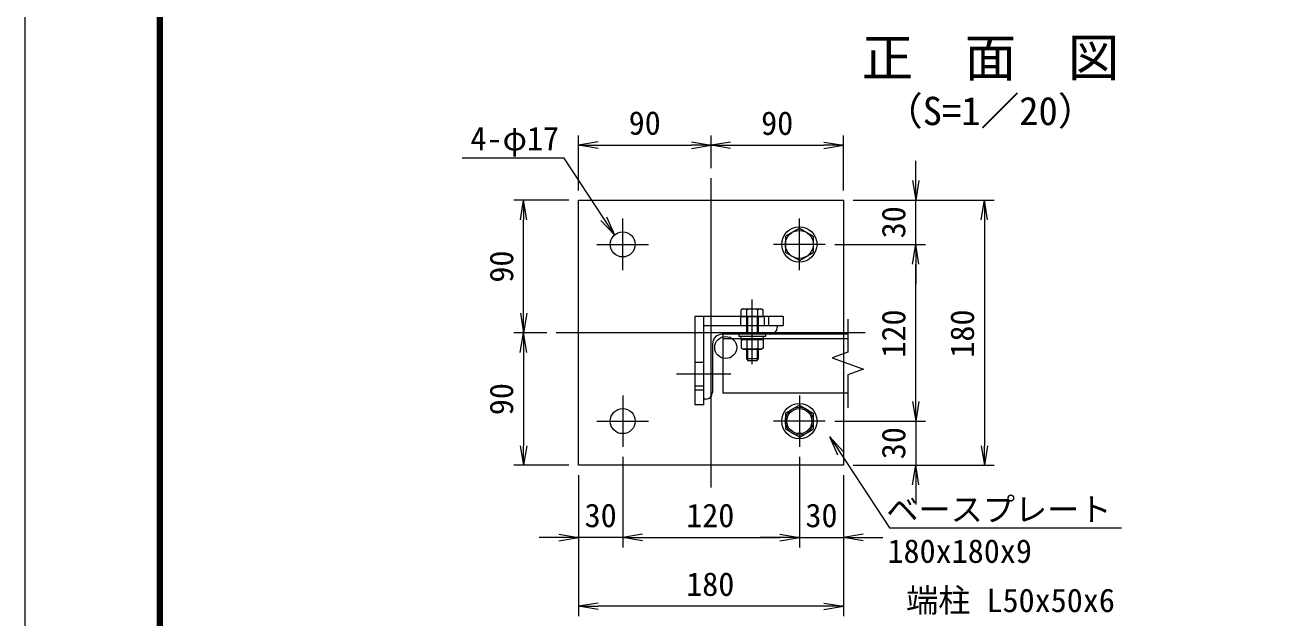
# Model space of a CAD drawing. Units: millimetres, scale not verified, with parts at other scales. Extents: x -4200 to 4200, y -2970 to 2970.
# Drawn here: x -4200 to -1635, y -1493 to -286 of the extents above; entities that cross this region are included whole.
import ezdxf
from ezdxf.enums import TextEntityAlignment as Align

# ---------------------------------------------------------------- set-up
doc = ezdxf.new("R2010")
doc.units = ezdxf.units.MM
doc.header["$LTSCALE"] = 20
doc.linetypes.add('DASHED', pattern=[7.5, 6, -1.5])
doc.linetypes.add('USER1', pattern=[50.8, 31.75, -6.35, 6.35, -6.35])
for name, color, linetype, lineweight in [('0-0_D-STR1', 1, 'Continuous', 18), ('0-1_D-BMK', 2, 'USER1', 13), ('0-2_D-STR-DIM', 7, 'Continuous', 9), ('0-3_D-STR3', 3, 'Continuous', 13), ('0-4_D-STR-TXT', 7, 'Continuous', 9), ('0-5_0', 7, 'Continuous', 9), ('0-7_D-TTL', 7, 'Continuous', 9), ('0-B_vp-waku', 59, 'Continuous', 18)]:
    doc.layers.add(name, color=color, linetype=linetype, lineweight=lineweight)
doc.layers.add('0-8_D-TTL-TXT', color=7, linetype='Continuous')
doc.styles.add('ＭＳ ゴシック', font='')
doc.styles.get('ＭＳ ゴシック').set_extended_font_data('MS Gothic')

# ---------------------------------------------------------------- blocks, each defined once
blk = doc.blocks.new('_Open')
at = {"layer": '0-5_0'}
blk.add_line((-20, 3.33), (0, 0), dxfattribs=at)
blk.add_lwpolyline([(-20, -3.33), (0, 0), (-20, 0)], dxfattribs=at)
blk = doc.blocks.new('MLeader4')
at = {"layer": '0-4_D-STR-TXT'}
blk.add_line((-3015.22, -676.07), (-2998.78, -713.14), dxfattribs=at)
for points in [[(-3020.79, -679.74), (-3101.67, -556.95), (-3302.22, -556.95), (-3309.42, -556.95)], [(-3026.36, -683.41), (-2998.78, -713.14), (-3020.79, -679.74)]]:
    blk.add_lwpolyline(points, dxfattribs=at)
blk = doc.blocks.new('MLeader5')
at = {"layer": '0-4_D-STR-TXT'}
blk.add_line((-2543.7, -1161.53), (-2560.15, -1124.46), dxfattribs=at)
for points in [[(-2532.56, -1154.19), (-2560.15, -1124.46), (-2538.13, -1157.86)], [(-2538.13, -1157.86), (-2438.21, -1309.44), (-1972.39, -1309.44), (-1965.19, -1309.44)]]:
    blk.add_lwpolyline(points, dxfattribs=at)

msp = doc.modelspace()

# ---------------------------------------------------------------- linework, layer by layer
at = {"layer": '0-0_D-STR1'}
for p, q in [((-2667.04, -897.38), (-2667.04, -901.88)), ((-2680.54, -915.38), (-2779.54, -915.38)), ((-2799.04, -934.88), (-2799.04, -1033.88)), ((-2812.54, -1047.38), (-2817.04, -1047.38))]:
    msp.add_line(p, q, dxfattribs=at)
msp.add_lwpolyline([(-2817.04, -1047.38), (-2817.04, -897.38), (-2667.04, -897.38)], dxfattribs=at)
for centre, radius, start, end in [((-2779.54, -934.88), 19.5, 90, 180), ((-2680.54, -901.88), 13.5, 270, 0), ((-2812.54, -1033.88), 13.5, 270, 0)]:
    msp.add_arc(centre, radius, start, end, dxfattribs=at)
at = {"layer": '0-1_D-BMK'}
for p, q in [((-2802.04, -1227.38), (-2802.04, -597.38)), ((-2982.04, -784.88), (-2982.04, -679.88)), ((-2622.04, -784.88), (-2622.04, -679.88)), ((-3034.54, -732.38), (-2929.54, -732.38)), ((-2569.54, -732.38), (-2674.54, -732.38)), ((-2718.04, -976.1), (-2718.04, -844.88)), ((-2487.76, -912.38), (-3117.76, -912.38)), ((-2761.54, -996.38), (-2872.54, -996.38)), ((-2982.04, -1039.88), (-2982.04, -1144.88)), ((-2622.04, -1039.88), (-2622.04, -1144.88)), ((-3034.54, -1092.38), (-2929.54, -1092.38)), ((-2569.54, -1092.38), (-2674.54, -1092.38))]:
    msp.add_line(p, q, dxfattribs=at)
at = {"layer": '0-2_D-STR-DIM'}
for p, q in [((-3072.04, -622.38), (-3072.04, -510.21)), ((-2802.04, -577.38), (-2802.04, -510.21)), ((-2802.04, -577.38), (-2802.04, -510.51)), ((-2532.04, -622.38), (-2532.04, -510.51)), ((-3032.04, -530.21), (-2842.04, -530.21)), ((-2762.04, -530.51), (-2572.04, -530.51)), ((-2384.87, -602.38), (-2384.87, -562.38)), ((-3092.04, -642.38), (-3204.06, -642.38)), ((-2512.04, -642.38), (-2224.87, -642.38)), ((-2512.04, -642.38), (-2364.87, -642.38)), ((-2384.87, -732.38), (-2384.87, -642.38)), ((-3184.06, -872.38), (-3184.06, -682.38)), ((-2244.87, -682.38), (-2244.87, -1142.38)), ((-2549.54, -732.38), (-2364.87, -732.38)), ((-2549.54, -732.38), (-2364.87, -732.38)), ((-2384.87, -1052.38), (-2384.87, -772.38)), ((-2384.87, -772.38), (-2384.87, -812.38)), ((-3137.04, -912.38), (-3204.22, -912.38)), ((-3137.04, -912.38), (-3204.06, -912.38)), ((-3184.22, -952.38), (-3184.22, -1142.38)), ((-2384.87, -1052.38), (-2384.87, -1012.38)), ((-2549.54, -1092.38), (-2364.87, -1092.38)), ((-2549.54, -1092.38), (-2364.87, -1092.38)), ((-2384.87, -1092.38), (-2384.87, -1182.38)), ((-2982.04, -1164.88), (-2982.04, -1349.55)), ((-2982.04, -1164.88), (-2982.04, -1349.55)), ((-2622.04, -1164.88), (-2622.04, -1349.55)), ((-2622.04, -1164.88), (-2622.04, -1349.55)), ((-3092.04, -1182.38), (-3204.22, -1182.38)), ((-3072.04, -1202.38), (-3072.04, -1489.55)), ((-3072.04, -1202.38), (-3072.04, -1349.55)), ((-2532.04, -1202.38), (-2532.04, -1489.55)), ((-2532.04, -1202.38), (-2532.04, -1349.55)), ((-2512.04, -1182.38), (-2224.87, -1182.38)), ((-2512.04, -1182.38), (-2364.87, -1182.38)), ((-2384.87, -1222.38), (-2384.87, -1262.38)), ((-3112.04, -1329.55), (-3152.04, -1329.55)), ((-2982.04, -1329.55), (-3072.04, -1329.55)), ((-2942.04, -1329.55), (-2662.04, -1329.55)), ((-2942.04, -1329.55), (-2902.04, -1329.55)), ((-2662.04, -1329.55), (-2702.04, -1329.55)), ((-2622.04, -1329.55), (-2532.04, -1329.55)), ((-2492.04, -1329.55), (-2452.04, -1329.55)), ((-2572.04, -1469.55), (-3032.04, -1469.55))]:
    msp.add_line(p, q, dxfattribs=at)
at = {"layer": '0-3_D-STR3'}
for p, q in [((-2622.04, -699.53), (-2650.54, -715.87)), ((-2650.54, -715.87), (-2650.54, -748.89)), ((-2622.04, -699.53), (-2593.54, -715.87)), ((-2593.54, -715.87), (-2593.54, -748.89)), ((-2622.04, -765.23), (-2650.54, -748.89)), ((-2622.04, -765.23), (-2593.54, -748.89)), ((-2736.94, -863.48), (-2740.56, -865.57)), ((-2740.56, -879.38), (-2740.56, -865.57)), ((-2736.94, -863.48), (-2699.14, -863.48)), ((-2729.3, -879.38), (-2729.3, -865.57)), ((-2706.79, -879.38), (-2706.79, -865.57)), ((-2699.14, -863.48), (-2695.53, -865.57)), ((-2695.53, -879.38), (-2695.53, -865.57)), ((-2655.04, -879.38), (-2835.04, -879.38)), ((-2835.04, -879.38), (-2835.04, -1059.38)), ((-2817.04, -1059.38), (-2817.04, -879.38)), ((-2817.04, -897.38), (-2655.04, -897.38)), ((-2740.56, -879.38), (-2695.53, -879.38)), ((-2730.04, -879.38), (-2730.04, -915.38)), ((-2727.79, -879.38), (-2727.79, -915.38)), ((-2708.29, -879.38), (-2708.29, -915.38)), ((-2706.04, -879.38), (-2706.04, -915.38)), ((-2685.04, -879.38), (-2685.04, -897.38)), ((-2655.04, -879.38), (-2655.04, -897.38)), ((-2691.04, -920.18), (-2745.04, -920.18)), ((-2691.04, -915.38), (-2691.04, -920.18)), ((-2740.56, -926.18), (-2695.53, -926.18)), ((-2736.79, -945.68), (-2699.29, -945.68)), ((-2730.04, -945.68), (-2730.04, -965.78)), ((-2729.3, -926.18), (-2729.3, -943.5)), ((-2727.79, -945.68), (-2727.79, -968.03)), ((-2708.29, -945.68), (-2708.29, -968.03)), ((-2706.79, -926.18), (-2706.79, -943.5)), ((-2706.04, -945.68), (-2706.04, -965.78)), ((-2730.04, -965.78), (-2726.44, -969.38)), ((-2706.04, -965.78), (-2730.04, -965.78)), ((-2709.64, -969.38), (-2726.44, -969.38)), ((-2706.04, -965.78), (-2709.64, -969.38)), ((-2817.04, -1029.38), (-2835.04, -1029.38)), ((-2817.04, -1059.38), (-2835.04, -1059.38)), ((-2622.04, -1059.53), (-2650.54, -1075.87)), ((-2650.54, -1075.87), (-2650.54, -1108.89)), ((-2622.04, -1059.53), (-2593.54, -1075.87)), ((-2593.54, -1075.87), (-2593.54, -1108.89)), ((-2622.04, -1125.23), (-2650.54, -1108.89)), ((-2622.04, -1125.23), (-2593.54, -1108.89))]:
    msp.add_line(p, q, dxfattribs=at)
at = {"layer": '0-3_D-STR3', "linetype": 'DASHED'}
for p, q in [((-2742.04, -879.38), (-2742.04, -897.38)), ((-2694.04, -879.38), (-2694.04, -897.38)), ((-2835.04, -972.38), (-2817.04, -972.38)), ((-2835.04, -1020.38), (-2817.04, -1020.38))]:
    msp.add_line(p, q, dxfattribs=at)
at = {"layer": '0-3_D-STR3'}
for points in [[(-3072.04, -1182.38), (-3072.04, -642.38), (-2532.04, -642.38), (-2532.04, -1182.38)], [(-2694.94, -926.18), (-2694.94, -920.18), (-2741.14, -920.18), (-2741.14, -926.18)]]:
    msp.add_lwpolyline(points, close=True, dxfattribs=at)
for points in [[(-2691.04, -915.38), (-2745.04, -915.38), (-2745.04, -920.18)], [(-2740.56, -926.18), (-2740.56, -943.5), (-2736.79, -945.68)], [(-2695.53, -926.18), (-2695.53, -943.5), (-2699.29, -945.68)]]:
    msp.add_lwpolyline(points, dxfattribs=at)
for centre, radius in [((-2982.04, -732.38), 25.5), ((-2622.04, -732.38), 36), ((-2622.04, -732.38), 28.5), ((-2772.04, -942.38), 22.5), ((-2982.04, -1092.38), 25.5), ((-2622.04, -1092.38), 36), ((-2622.04, -1092.38), 28.5), ((-2622.04, -1092.38), 25.5)]:
    msp.add_circle(centre, radius, dxfattribs=at)
for centre, radius, start, end in [((-2734.93, -873.79), 9.97, 55.61585, 124.38415), ((-2718.04, -901.08), 37.26, 72.4121, 107.5879), ((-2701.16, -873.79), 9.97, 55.61585, 124.38415), ((-2734.93, -935.28), 9.97, 235.61585, 304.38416), ((-2718.04, -907.99), 37.26, 252.4121, 287.5879), ((-2701.16, -935.28), 9.97, 235.61586, 304.38414)]:
    msp.add_arc(centre, radius, start, end, dxfattribs=at)
at = {"layer": '0-7_D-TTL', "color": 2, "lineweight": 18}
msp.add_lwpolyline([(-4200, 2970), (4200, 2970), (4200, -2970), (-4200, -2970)], close=True, dxfattribs=at)
msp.add_lwpolyline([(-4200, 2970), (4200, 2970), (4200, -2970), (-4200, -2970)], close=True, dxfattribs=at)
at = {"layer": '0-7_D-TTL'}
for points in [[(-3930, 2750), (3930, 2750), (3930, -2750), (-3930, -2750)], [(-3927.5, 2747.5), (3927.5, 2747.5), (3927.5, -2747.5), (-3927.5, -2747.5)], [(-3925, 2745), (3925, 2745), (3925, -2745), (-3925, -2745)], [(-3922.5, 2742.5), (3922.5, 2742.5), (3922.5, -2742.5), (-3922.5, -2742.5)], [(-3920, 2740), (3920, 2740), (3920, -2740), (-3920, -2740)]]:
    msp.add_lwpolyline(points, close=True, dxfattribs=at)
at = {"layer": '0-B_vp-waku'}
for p, q in [((-2523.21, -884.99), (-2523.21, -951.9)), ((-2778.04, -915.38), (-2778.04, -1035.38)), ((-2523.21, -915.38), (-2778.04, -915.38)), ((-2523.21, -924.38), (-2778.04, -924.38)), ((-2523.21, -998.08), (-2523.21, -1064.99)), ((-2523.21, -1035.38), (-2778.04, -1035.38))]:
    msp.add_line(p, q, dxfattribs=at)
msp.add_lwpolyline([(-2523.21, -951.9), (-2554.92, -963.44), (-2491.49, -986.53), (-2523.21, -998.08)], dxfattribs=at)

# ---------------------------------------------------------------- block references
at = {"layer": '0-2_D-STR-DIM', "xscale": 2, "yscale": 2}
for p, rotation in [((-3072.04, -530.21), 180), ((-2802.04, -530.51), 180), ((-2384.87, -642.38), 270), ((-3184.06, -642.38), 90), ((-2244.87, -642.38), 90), ((-2384.87, -732.38), 90), ((-2384.87, -732.38), 90), ((-3184.06, -912.38), 270), ((-3184.22, -912.38), 90), ((-2384.87, -1092.38), 270), ((-2384.87, -1092.38), 270), ((-3184.22, -1182.38), 270), ((-2244.87, -1182.38), 270), ((-2384.87, -1182.38), 90), ((-2982.04, -1329.55), 180), ((-2982.04, -1329.55), 180), ((-2532.04, -1329.55), 180), ((-3072.04, -1469.55), 180)]:
    msp.add_blockref('_Open', p, dxfattribs=dict(at, rotation=rotation))
for p in [(-2802.04, -530.21), (-2532.04, -530.51), (-3072.04, -1329.55), (-2622.04, -1329.55), (-2622.04, -1329.55), (-2532.04, -1469.55)]:
    msp.add_blockref('_Open', p, dxfattribs=at)
at = {"layer": '0-4_D-STR-TXT'}
for name in ['MLeader4', 'MLeader5']:
    msp.add_blockref(name, (0, 0), dxfattribs=at)

# ---------------------------------------------------------------- texts
at = {"layer": '0-2_D-STR-DIM', "style": 'ＭＳ ゴシック'}
for s, p in [('90', (-2969.92, -523.46)), ('90', (-2699.92, -523.77)), ('30', (-3059.67, -1322.8)), ('120', (-2852.69, -1322.8)), ('30', (-2609.67, -1322.8)), ('180', (-2852.69, -1462.8))]:
    msp.add_text(s, height=48.09, dxfattribs=at).set_placement(p, align=Align.BOTTOM_LEFT)
for s, p in [('30', (-2391.62, -720)), ('90', (-3190.81, -810.25)), ('120', (-2391.62, -963.03)), ('180', (-2251.62, -963.03)), ('90', (-3190.96, -1080.25)), ('30', (-2391.62, -1170))]:
    msp.add_text(s, height=48.09, rotation=90, dxfattribs=at).set_placement(p, align=Align.BOTTOM_LEFT)
at = {"layer": '0-4_D-STR-TXT', "style": 'ＭＳ ゴシック'}
for s, p in [('4-φ17', (-3292.32, -555.16)), ('ベースプレート', (-2444.84, -1310.54)), ('180x180x9 ', (-2442.39, -1395.43)), ('端柱 L50x50x6', (-2404.43, -1495.79))]:
    msp.add_text(s, height=48.09, dxfattribs=at).set_placement(p, align=Align.BOTTOM_LEFT)
at = {"layer": '0-8_D-TTL-TXT', "style": 'ＭＳ ゴシック'}
for s, height, p in [('正\u3000面\u3000図', 76.98, (-2494.87, -413.5)), ('（S=1／20）', 57.77, (-2449.39, -506.7))]:
    msp.add_text(s, height=height, dxfattribs=at).set_placement(p, align=Align.BOTTOM_LEFT)

doc.saveas('drawing.dxf')
